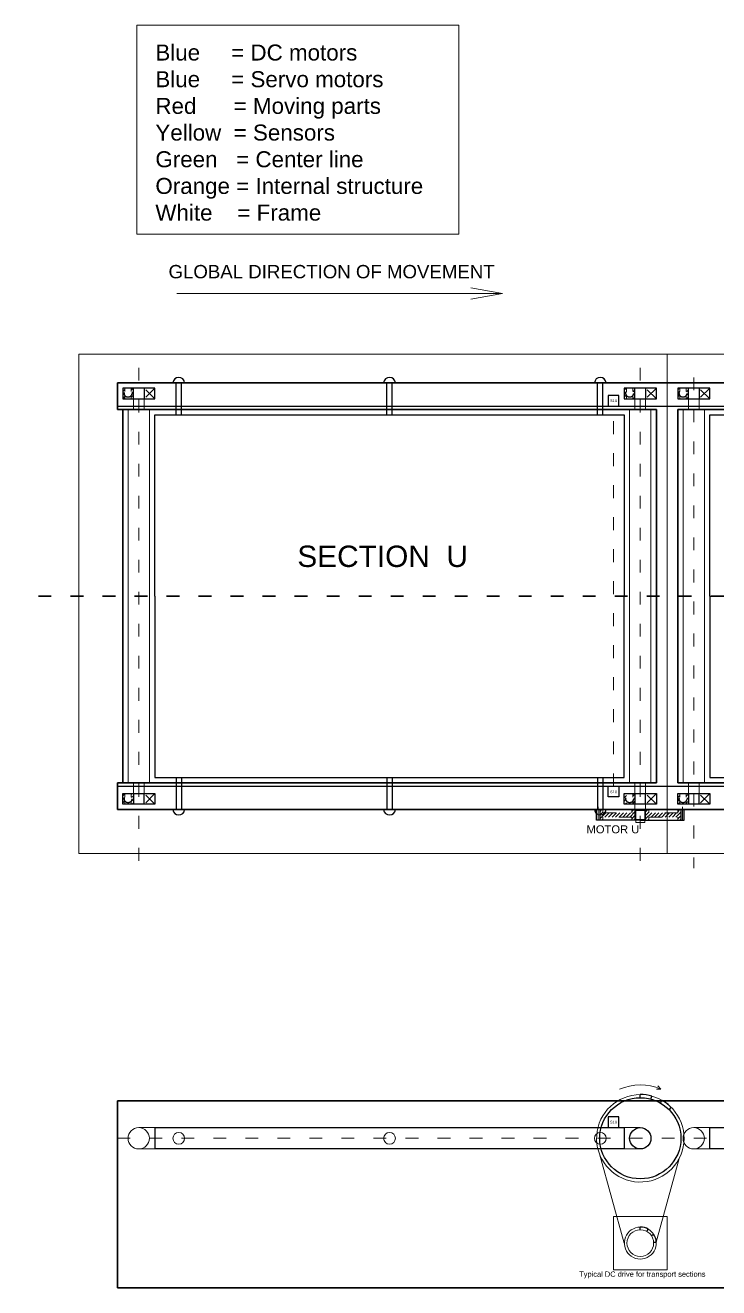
# Model space of a CAD drawing. Header units: millimetres. Extents: x 328 to 2445, y 474 to 1657.
# Drawn here: x 328 to 977, y 474 to 1657 of the extents above; entities that cross this region are included whole.
import ezdxf

# ---------------------------------------------------------------- set-up
doc = ezdxf.new("R2010")
doc.units = ezdxf.units.MM
doc.linetypes.add('ACAD_ISO03W100', pattern=[30, 12, -18])
for name, color, linetype, true_color in [('CENTERLINE', 7, 'Continuous', 0x58ba48), ('DC_MOTORS', 7, 'Continuous', 0x7aafdf), ('INTERNAL_STRUCTURE', 7, 'Continuous', 0xf8991e), ('MOVING_PARTS', 7, 'Continuous', 0xcd2027), ('SECTION_BOUNDARY', 7, 'Continuous', 0x7aafdf), ('SENSORS', 7, 'Continuous', 0xedee99)]:
    doc.layers.add(name, color=color, linetype=linetype, true_color=true_color)
doc.layers.add('FRAME', color=7, linetype='Continuous')
doc.layers.add('TEXT', color=7, linetype='Continuous')
doc.styles.get("Standard").update_dxf_attribs({"font": 'arial.ttf'})
pattern_1 = [(45, (-587.4137, -2201.1268), (-1.6613474, 1.6613474), [])]

msp = doc.modelspace()

# ---------------------------------------------------------------- hatches: boundary and pattern name
at = {"layer": 'DC_MOTORS', "linetype": 'ACAD_ISO03W100', "lineweight": 20, "true_color": 0x7aafdf}
h = msp.add_hatch(dxfattribs=at)
h.set_pattern_fill('ANSI31', color=143, scale=0.74)
h.set_pattern_definition(pattern_1)
h.paths.add_polyline_path([(899, 922.2), (896, 922.2), (896, 919.2), (870.8, 919.2, -0.248712), (866, 917.2), (866, 912.2), (869, 912.2), (869, 915.2), (896, 915.2), (896, 912.2), (899, 912.2)])
h.paths.add_polyline_path([(870.8, 919.2), (869, 919.2), (869, 922.2), (866, 922.2), (866, 917.2, 0.248712)], flags=17)
h = msp.add_hatch(dxfattribs=at)
h.set_pattern_fill('ANSI31', color=143, scale=0.74)
h.set_pattern_definition(pattern_1)
h.paths.add_polyline_path([(909, 922.2), (912, 922.2), (912, 919.2), (937.2, 919.2, 0.248712), (942, 917.2), (942, 912.2), (939, 912.2), (939, 915.2), (912, 915.2), (912, 912.2), (909, 912.2)])
h.paths.add_polyline_path([(937.2, 919.2), (939, 919.2), (939, 922.2), (942, 922.2), (942, 917.2, -0.248712)], flags=17)
at = {"layer": 'MOVING_PARTS', "lineweight": 20, "true_color": 0xcd2027}
h = msp.add_hatch(dxfattribs=at)
h.set_pattern_fill('ANSI31', color=242, scale=0.74)
h.set_pattern_definition(pattern_1)
h.paths.add_polyline_path([(421, 1317.2), (419, 1317.2), (419, 1315.2), (419, 1307.2), (421, 1307.2), (421, 1310.4, -0.136106), (420.5, 1312.2, -0.136106), (421, 1314)])
h.paths.add_polyline_path([(429, 1317.2), (427, 1317.2), (427, 1314, -0.136106), (427.5, 1312.2, -0.136106), (427, 1310.4), (427, 1307.2), (429, 1307.2)])
h.paths.add_polyline_path([(891, 1314), (891, 1317.2), (889, 1317.2), (889, 1315.2), (889, 1307.2), (891, 1307.2), (891, 1310.4, -0.136106), (890.5, 1312.2, -0.136106)])
h.paths.add_polyline_path([(899, 1317.2), (897, 1317.2), (897, 1314, -0.136106), (897.5, 1312.2, -0.136106), (897, 1310.4), (897, 1307.2), (899, 1307.2)])
h.paths.add_polyline_path([(940.5, 1312.2, -0.136106), (941, 1314), (941, 1317.2), (939, 1317.2), (939, 1315.2), (939, 1307.2), (941, 1307.2), (941, 1310.4, -0.136106)])
h.paths.add_polyline_path([(949, 1317.2), (947, 1317.2), (947, 1314, -0.136106), (947.5, 1312.2, -0.136106), (947, 1310.4), (947, 1307.2), (949, 1307.2)])
h.paths.add_polyline_path([(1700.5, 1312.2, -0.136106), (1701, 1314), (1701, 1317.2), (1699, 1317.2), (1699, 1315.2), (1699, 1307.2), (1701, 1307.2), (1701, 1310.4, -0.136106)])
h.paths.add_polyline_path([(1709, 1317.2), (1707, 1317.2), (1707, 1314, -0.136106), (1707.5, 1312.2, -0.136106), (1707, 1310.4), (1707, 1307.2), (1709, 1307.2)])
h.paths.add_polyline_path([(2171, 1310.4, -0.136106), (2170.5, 1312.2, -0.136106), (2171, 1314), (2171, 1317.2), (2169, 1317.2), (2169, 1315.2), (2169, 1307.2), (2171, 1307.2)])
h.paths.add_polyline_path([(2179, 1317.2), (2177, 1317.2), (2177, 1314, -0.136106), (2177.5, 1312.2, -0.136106), (2177, 1310.4), (2177, 1307.2), (2179, 1307.2)])
h = msp.add_hatch(dxfattribs=at)
h.set_pattern_fill('ANSI31', color=242, scale=0.74)
h.set_pattern_definition(pattern_1)
h.paths.add_polyline_path([(421, 927.2), (419, 927.2), (419, 929.2), (419, 937.2), (421, 937.2), (421, 934, 0.136106), (420.5, 932.2, 0.136106), (421, 930.4)])
h.paths.add_polyline_path([(429, 927.2), (427, 927.2), (427, 930.4, 0.136106), (427.5, 932.2, 0.136106), (427, 934), (427, 937.2), (429, 937.2)])
h.paths.add_polyline_path([(891, 930.4), (891, 927.2), (889, 927.2), (889, 929.2), (889, 937.2), (891, 937.2), (891, 934, 0.136106), (890.5, 932.2, 0.136106)])
h.paths.add_polyline_path([(899, 927.2), (897, 927.2), (897, 930.4, 0.136106), (897.5, 932.2, 0.136106), (897, 934), (897, 937.2), (899, 937.2)])
h.paths.add_polyline_path([(940.5, 932.2, 0.136106), (941, 930.4), (941, 927.2), (939, 927.2), (939, 929.2), (939, 937.2), (941, 937.2), (941, 934, 0.136106)])
h.paths.add_polyline_path([(949, 927.2), (947, 927.2), (947, 930.4, 0.136106), (947.5, 932.2, 0.136106), (947, 934), (947, 937.2), (949, 937.2)])
h.paths.add_polyline_path([(1700.5, 932.2, 0.136106), (1701, 930.4), (1701, 927.2), (1699, 927.2), (1699, 929.2), (1699, 937.2), (1701, 937.2), (1701, 934, 0.136106)])
h.paths.add_polyline_path([(1709, 927.2), (1707, 927.2), (1707, 930.4, 0.136106), (1707.5, 932.2, 0.136106), (1707, 934), (1707, 937.2), (1709, 937.2)])
h.paths.add_polyline_path([(2171, 934, 0.136106), (2170.5, 932.2, 0.136106), (2171, 930.4), (2171, 927.2), (2169, 927.2), (2169, 929.2), (2169, 937.2), (2171, 937.2)])
h.paths.add_polyline_path([(2179, 927.2), (2177, 927.2), (2177, 930.4, 0.136106), (2177.5, 932.2, 0.136106), (2177, 934), (2177, 937.2), (2179, 937.2)])

# ---------------------------------------------------------------- linework, layer by layer
at = {"color": 143, "lineweight": 20, "true_color": 0x7aafdf}
for p, q in [((774.8, 1405.8), (745.3, 1411.1)), ((469.6, 1405.8), (774.8, 1405.8)), ((774.8, 1405.8), (745.3, 1400.5))]:
    msp.add_line(p, q, dxfattribs=at)
at = {"lineweight": 20, "transparency": 33554495}
msp.add_lwpolyline([(432.1, 1461.6), (734, 1461.6), (734, 1657.2), (432.1, 1657.2)], close=True, dxfattribs=at)
at = {"layer": 'CENTERLINE', "color": 85, "linetype": 'ACAD_ISO03W100', "lineweight": 20, "true_color": 0x58ba48}
for p, q in [((434, 1336.3), (434, 867.2)), ((904, 1336.3), (904, 867.2)), ((954, 1327.2), (954, 867.2)), ((864.5, 924.9), (864.5, 908.3)), ((943.5, 924.9), (943.5, 908.3)), ((414, 614.2), (2204, 614.2))]:
    msp.add_line(p, q, dxfattribs=at)
at = {"layer": 'CENTERLINE', "color": 85, "linetype": 'ACAD_ISO03W100', "lineweight": 35, "true_color": 0x58ba48}
msp.add_line((2302.1, 1122.2), (327.7, 1122.2), dxfattribs=at)
at = {"layer": 'DC_MOTORS', "color": 143, "lineweight": 20, "true_color": 0x7aafdf}
for p, q in [((929, 947.2), (929, 881.1)), ((879, 541), (929, 541)), ((879, 491), (879, 541)), ((929, 541), (929, 491)), ((929, 491), (879, 491))]:
    msp.add_line(p, q, dxfattribs=at)
at = {"layer": 'DC_MOTORS', "color": 143, "lineweight": 30, "true_color": 0x7aafdf}
for p, q in [((863, 912.2), (863, 922.2)), ((904, 922.2), (863, 922.2)), ((904, 912.2), (863, 912.2)), ((866, 922.2), (866, 912.2)), ((904, 922.2), (945, 922.2)), ((904, 912.2), (945, 912.2)), ((942, 922.2), (942, 912.2)), ((945, 912.2), (945, 922.2))]:
    msp.add_line(p, q, dxfattribs=at)
at = {"layer": 'DC_MOTORS', "color": 143, "linetype": 'ACAD_ISO03W100', "lineweight": 20, "true_color": 0x7aafdf}
for p, q in [((869, 922.2), (869, 919.2)), ((869, 919.2), (896, 919.2)), ((896, 915.2), (869, 915.2)), ((869, 912.2), (869, 915.2)), ((896, 919.2), (896, 922.2)), ((896, 912.2), (896, 915.2)), ((899, 912.2), (896, 912.2)), ((899, 922.2), (899, 912.2)), ((899, 922.2), (899.7, 921.5)), ((899, 912.2), (899.8, 912.8)), ((899.7, 921.5), (899.8, 912.8)), ((899.7, 921.5), (904, 921.5)), ((899.8, 912.8), (904, 912.8)), ((899.8, 912.8), (899.8, 910.2)), ((908.3, 921.5), (904, 921.5)), ((908.2, 912.8), (904, 912.8)), ((908.3, 921.5), (908.2, 912.8)), ((909, 912.2), (908.2, 912.8)), ((908.2, 912.8), (908.2, 910.2)), ((909, 922.2), (908.3, 921.5)), ((909, 922.2), (909, 912.2)), ((909, 912.2), (912, 912.2)), ((912, 919.2), (912, 922.2)), ((939, 919.2), (912, 919.2)), ((912, 912.2), (912, 915.2)), ((912, 915.2), (939, 915.2)), ((939, 922.2), (939, 919.2)), ((939, 912.2), (939, 915.2)), ((899.8, 910.2), (904, 910.2)), ((908.2, 910.2), (904, 910.2))]:
    msp.add_line(p, q, dxfattribs=at)
at = {"layer": 'DC_MOTORS', "color": 242, "lineweight": 20, "true_color": 0xcd2027}
for p, q in [((899, 912.2), (899, 922.2)), ((904, 912.2), (899, 912.2)), ((904, 912.2), (909, 912.2)), ((909, 912.2), (909, 922.2))]:
    msp.add_line(p, q, dxfattribs=at)
at = {"layer": 'DC_MOTORS', "color": 85, "lineweight": 20, "true_color": 0x58ba48}
for q in [(920.5, 663.3), (919.2, 660.2)]:
    msp.add_line((923.2, 660.3), q, dxfattribs=at)
at = {"layer": 'DC_MOTORS', "color": 242, "lineweight": 30, "true_color": 0xcd2027}
for p, q in [((904, 652.2), (904, 655.2)), ((914, 650.8), (914.8, 653.7)), ((922.8, 647.1), (924.3, 649.7)), ((930.9, 641), (933, 643.1)), ((904, 528.5), (904, 531)), ((910.2, 526.8), (911.5, 529)), ((914.4, 523), (916.4, 524.4)), ((916.5, 516.8), (918.9, 517))]:
    msp.add_line(p, q, dxfattribs=at)
at = {"layer": 'DC_MOTORS', "color": 251, "lineweight": 20, "true_color": 0x636466}
for p, q in [((865.6, 599.8), (889, 516)), ((918.9, 517), (940.4, 595.2))]:
    msp.add_line(p, q, dxfattribs=at)
at = {"layer": 'DC_MOTORS', "color": 143, "lineweight": 30, "true_color": 0x7aafdf}
msp.add_circle((904, 614.2), 38, dxfattribs=at)
at = {"layer": 'DC_MOTORS', "color": 143, "lineweight": 20, "true_color": 0x7aafdf}
msp.add_circle((904, 516), 12.5, dxfattribs=at)
at = {"layer": 'DC_MOTORS', "color": 85, "lineweight": 20, "true_color": 0x58ba48}
msp.add_arc((904, 614.2), 50, 67.4038, 112.9768, dxfattribs=at)
at = {"layer": 'DC_MOTORS', "color": 143, "lineweight": 20, "true_color": 0x7aafdf}
for centre, radius, start, end in [((904, 614.2), 41, 90, 74.7392), ((904, 516), 15, 90, 3.9679), ((904, 516), 15, 33.9556, 60.0122)]:
    msp.add_arc(centre, radius, start, end, dxfattribs=at)
at = {"layer": 'DC_MOTORS', "color": 242, "lineweight": 30, "true_color": 0xcd2027}
for centre, radius, start, end in [((904, 614.2), 41, 74.7392, 90), ((904, 614.2), 41, 44.9882, 60.249), ((904, 516), 15, 60.0122, 90), ((904, 516), 15, 3.9679, 33.9556)]:
    msp.add_arc(centre, radius, start, end, dxfattribs=at)
at = {"layer": 'FRAME', "lineweight": 35}
for p, q in [((414, 1322.2), (414, 1297.2)), ((1746, 1322.2), (414, 1322.2)), ((414, 1297.2), (919, 1297.2)), ((419, 1122.2), (419, 1297.2)), ((919, 1297.2), (919, 1122.2)), ((939, 1297.2), (1639, 1297.2)), ((939, 1122.2), (939, 1297.2)), ((419, 1122.2), (419, 947.2)), ((919, 947.2), (919, 1122.2)), ((939, 1122.2), (939, 947.2)), ((414, 947.2), (919, 947.2)), ((414, 922.2), (414, 947.2)), ((939, 947.2), (1639, 947.2)), ((929, 922.2), (414, 922.2)), ((1754, 922.2), (929, 922.2)), ((414, 649.2), (414, 474.2)), ((414, 649.2), (2204, 649.2)), ((414, 474.2), (2204, 474.2))]:
    msp.add_line(p, q, dxfattribs=at)
at = {"layer": 'FRAME', "lineweight": 25}
for p, q in [((414, 1300.2), (1754, 1300.2)), ((414, 944.2), (1754, 944.2))]:
    msp.add_line(p, q, dxfattribs=at)
at = {"layer": 'INTERNAL_STRUCTURE', "color": 30, "lineweight": 25, "true_color": 0xf8991e}
for p, q in [((466, 1322.2), (477, 1322.2)), ((469, 1292.2), (469, 1322.2)), ((474, 1292.2), (474, 1322.2)), ((663.5, 1322.2), (674.5, 1322.2)), ((666.5, 1292.2), (666.5, 1322.2)), ((671.5, 1292.2), (671.5, 1322.2)), ((861, 1322.2), (872, 1322.2)), ((864, 1292.2), (864, 1322.2)), ((869, 1292.2), (869, 1322.2)), ((449, 1122.2), (449, 1292.2)), ((449, 1292.2), (889, 1292.2)), ((889, 1292.2), (889, 1122.2)), ((969, 1122.2), (969, 1292.2)), ((969, 1292.2), (1609, 1292.2)), ((449, 1122.2), (449, 952.2)), ((889, 952.2), (889, 1122.2)), ((969, 1122.2), (969, 952.2)), ((449, 952.2), (889, 952.2)), ((469, 952.2), (469, 922.2)), ((474, 952.2), (474, 922.2)), ((666.5, 952.2), (666.5, 922.2)), ((671.5, 952.2), (671.5, 922.2)), ((864, 952.2), (864, 922.2)), ((869, 952.2), (869, 922.2)), ((969, 952.2), (1609, 952.2)), ((466, 922.2), (477, 922.2)), ((663.5, 922.2), (674.5, 922.2)), ((861, 922.2), (872, 922.2)), ((449, 624.2), (449, 604.2)), ((449, 624.2), (889, 624.2)), ((889, 624.2), (889, 604.2)), ((969, 624.2), (1609, 624.2)), ((969, 604.2), (969, 624.2)), ((889, 604.2), (449, 604.2)), ((1609, 604.2), (969, 604.2))]:
    msp.add_line(p, q, dxfattribs=at)
at = {"layer": 'INTERNAL_STRUCTURE', "color": 30, "lineweight": 20, "true_color": 0xf8991e}
for centre in [(471.5, 614.2), (669, 614.2), (866.5, 614.2)]:
    msp.add_circle(centre, 5.5, dxfattribs=at)
at = {"layer": 'INTERNAL_STRUCTURE', "color": 30, "lineweight": 25, "true_color": 0xf8991e}
for centre, start, end in [((471.5, 1321.7), 5.1944, 174.8056), ((669, 1321.7), 5.1944, 174.8056), ((866.5, 1321.7), 5.1944, 174.8056), ((471.5, 922.7), 185.1944, 354.8056), ((669, 922.7), 185.1944, 354.8056), ((866.5, 922.7), 185.1944, 354.8056)]:
    msp.add_arc(centre, 5.52, start, end, dxfattribs=at)
at = {"layer": 'MOVING_PARTS', "color": 242, "lineweight": 30, "true_color": 0xcd2027}
for p, q in [((449, 1317.2), (419, 1317.2)), ((419, 1317.2), (419, 1307.2)), ((429, 1307.2), (429, 1317.2)), ((439, 1317.2), (439, 1307.2)), ((449, 1307.2), (449, 1317.2)), ((919, 1317.2), (889, 1317.2)), ((889, 1317.2), (889, 1307.2)), ((899, 1307.2), (899, 1317.2)), ((909, 1317.2), (909, 1307.2)), ((919, 1307.2), (919, 1317.2)), ((969, 1317.2), (939, 1317.2)), ((939, 1317.2), (939, 1307.2)), ((949, 1307.2), (949, 1317.2)), ((959, 1317.2), (959, 1307.2)), ((969, 1307.2), (969, 1317.2)), ((419, 1307.2), (449, 1307.2)), ((889, 1307.2), (919, 1307.2)), ((939, 1307.2), (969, 1307.2)), ((419, 927.2), (419, 937.2)), ((419, 937.2), (449, 937.2)), ((429, 937.2), (429, 927.2)), ((439, 927.2), (439, 937.2)), ((449, 937.2), (449, 927.2)), ((889, 927.2), (889, 937.2)), ((889, 937.2), (919, 937.2)), ((899, 937.2), (899, 927.2)), ((909, 927.2), (909, 937.2)), ((919, 937.2), (919, 927.2)), ((939, 927.2), (939, 937.2)), ((939, 937.2), (969, 937.2)), ((949, 937.2), (949, 927.2)), ((959, 927.2), (959, 937.2)), ((969, 937.2), (969, 927.2)), ((449, 927.2), (419, 927.2)), ((919, 927.2), (889, 927.2)), ((969, 927.2), (939, 927.2))]:
    msp.add_line(p, q, dxfattribs=at)
at = {"layer": 'MOVING_PARTS', "color": 242, "linetype": 'ACAD_ISO03W100', "lineweight": 20, "true_color": 0xcd2027}
for p, q in [((419, 1317.2), (421, 1317.2)), ((421, 1317.2), (421, 1314)), ((429, 1317.2), (427, 1317.2)), ((427, 1317.2), (427, 1314)), ((449, 1307.2), (439, 1317.2)), ((449, 1317.2), (439, 1307.2)), ((889, 1317.2), (889, 1315.2)), ((889, 1317.2), (891, 1317.2)), ((891, 1317.2), (891, 1314)), ((899, 1317.2), (897, 1317.2)), ((897, 1317.2), (897, 1314)), ((919, 1307.2), (909, 1317.2)), ((919, 1317.2), (909, 1307.2)), ((939, 1317.2), (939, 1315.2)), ((939, 1317.2), (941, 1317.2)), ((941, 1317.2), (941, 1314)), ((949, 1317.2), (947, 1317.2)), ((947, 1317.2), (947, 1314)), ((969, 1307.2), (959, 1317.2)), ((969, 1317.2), (959, 1307.2)), ((421, 1310.4), (421, 1307.2)), ((427, 1310.4), (427, 1307.2)), ((889, 1307.2), (889, 1309.2)), ((891, 1310.4), (891, 1307.2)), ((897, 1310.4), (897, 1307.2)), ((939, 1307.2), (939, 1309.2)), ((941, 1310.4), (941, 1307.2)), ((947, 1310.4), (947, 1307.2)), ((419, 937.2), (419, 935.2)), ((421, 934), (421, 937.2)), ((427, 934), (427, 937.2)), ((449, 937.2), (439, 927.2)), ((449, 927.2), (439, 937.2)), ((897, 934), (897, 937.2)), ((919, 937.2), (909, 927.2)), ((919, 927.2), (909, 937.2)), ((939, 937.2), (939, 935.2)), ((941, 934), (941, 937.2)), ((947, 934), (947, 937.2)), ((969, 937.2), (959, 927.2)), ((969, 927.2), (959, 937.2)), ((419, 927.2), (419, 929.2)), ((419, 927.2), (421, 927.2)), ((421, 927.2), (421, 930.4)), ((427, 927.2), (427, 930.4)), ((429, 927.2), (427, 927.2)), ((897, 927.2), (897, 930.4)), ((899, 927.2), (897, 927.2)), ((939, 927.2), (939, 929.2)), ((939, 927.2), (941, 927.2)), ((941, 927.2), (941, 930.4)), ((947, 927.2), (947, 930.4)), ((949, 927.2), (947, 927.2))]:
    msp.add_line(p, q, dxfattribs=at)
at = {"layer": 'MOVING_PARTS', "color": 242, "lineweight": 20, "true_color": 0xcd2027}
for p, q in [((429, 1307.2), (429, 1317.2)), ((429, 1317.2), (439, 1317.2)), ((429, 1317.2), (439, 1317.2)), ((439, 1317.2), (439, 1307.2)), ((899, 1307.2), (899, 1317.2)), ((899, 1317.2), (909, 1317.2)), ((899, 1317.2), (909, 1317.2)), ((909, 1317.2), (909, 1307.2)), ((949, 1307.2), (949, 1317.2)), ((949, 1317.2), (959, 1317.2)), ((949, 1317.2), (959, 1317.2)), ((959, 1317.2), (959, 1307.2)), ((429, 1297.2), (429, 1307.2)), ((439, 1307.2), (439, 1297.2)), ((899, 1297.2), (899, 1307.2)), ((909, 1307.2), (909, 1297.2)), ((949, 1297.2), (949, 1307.2)), ((959, 1307.2), (959, 1297.2)), ((424, 1122.2), (424, 1297.2)), ((424, 1297.2), (444, 1297.2)), ((444, 1297.2), (444, 1122.2)), ((894, 1122.2), (894, 1297.2)), ((894, 1297.2), (914, 1297.2)), ((914, 1297.2), (914, 1122.2)), ((944, 1122.2), (944, 1297.2)), ((944, 1297.2), (964, 1297.2)), ((964, 1297.2), (964, 1122.2)), ((424, 1122.2), (424, 947.2)), ((444, 947.2), (444, 1122.2)), ((894, 1122.2), (894, 947.2)), ((914, 947.2), (914, 1122.2)), ((944, 1122.2), (944, 947.2)), ((964, 947.2), (964, 1122.2)), ((424, 947.2), (444, 947.2)), ((429, 947.2), (429, 937.2)), ((439, 937.2), (439, 947.2)), ((894, 947.2), (914, 947.2)), ((899, 947.2), (899, 937.2)), ((909, 937.2), (909, 947.2)), ((944, 947.2), (964, 947.2)), ((949, 947.2), (949, 937.2)), ((959, 937.2), (959, 947.2)), ((429, 937.2), (429, 927.2)), ((439, 927.2), (439, 937.2)), ((899, 937.2), (899, 927.2)), ((909, 927.2), (909, 937.2)), ((949, 937.2), (949, 927.2)), ((959, 927.2), (959, 937.2)), ((429, 927.2), (439, 927.2)), ((429, 927.2), (439, 927.2)), ((899, 927.2), (909, 927.2)), ((899, 927.2), (909, 927.2)), ((899, 927.2), (899, 922.2)), ((909, 922.2), (909, 927.2)), ((949, 927.2), (959, 927.2)), ((949, 927.2), (959, 927.2))]:
    msp.add_line(p, q, dxfattribs=at)
at = {"layer": 'MOVING_PARTS', "color": 8, "lineweight": 20}
for p, q in [((904, 624.2), (434, 624.2)), ((1624, 624.2), (954, 624.2)), ((434, 604.2), (903.4, 604.2)), ((954, 604.2), (1624, 604.2))]:
    msp.add_line(p, q, dxfattribs=at)
at = {"layer": 'MOVING_PARTS', "color": 143, "lineweight": 25, "true_color": 0x7aafdf}
msp.add_line((904, 614.2), (904, 614.2), dxfattribs=at)
at = {"layer": 'MOVING_PARTS', "color": 242, "linetype": 'ACAD_ISO03W100', "lineweight": 30, "true_color": 0xcd2027}
for centre in [(424, 1312.2), (894, 1312.2), (944, 1312.2), (424, 932.2), (894, 932.2), (944, 932.2)]:
    msp.add_circle(centre, 3.5, dxfattribs=at)
at = {"layer": 'MOVING_PARTS', "color": 242, "lineweight": 20, "true_color": 0xcd2027}
for centre, radius in [((434, 614.2), 9.98), ((954, 614.2), 10)]:
    msp.add_circle(centre, radius, dxfattribs=at)
at = {"layer": 'MOVING_PARTS', "color": 242, "lineweight": 30, "true_color": 0xcd2027}
msp.add_circle((904, 614.2), 10, dxfattribs=at)
at = {"layer": 'SECTION_BOUNDARY', "color": 143, "lineweight": 20, "true_color": 0x7aafdf}
for p, q in [((377.8, 881.1), (377.8, 1348.9)), ((377.8, 1348.9), (929, 1348.9)), ((929, 1348.9), (929, 947.2)), ((929, 1348.9), (1689, 1348.9)), ((929, 881.1), (377.8, 881.1)), ((1689, 881.1), (929, 881.1))]:
    msp.add_line(p, q, dxfattribs=at)
at = {"layer": 'SENSORS', "color": 61, "lineweight": 30, "true_color": 0xedee99}
for p, q in [((884, 1310.2), (874, 1310.2)), ((874, 1310.2), (874, 1300.2)), ((884, 1300.2), (884, 1310.2)), ((874, 1300.2), (884, 1300.2)), ((874, 1300.2), (879, 1300.2)), ((874, 934.2), (874, 944.2)), ((874, 944.2), (884, 944.2)), ((884, 944.2), (884, 934.2)), ((884, 934.2), (874, 934.2)), ((884, 634.2), (874, 634.2)), ((874, 634.2), (874, 624.2)), ((884, 624.2), (884, 634.2)), ((874, 624.2), (884, 624.2))]:
    msp.add_line(p, q, dxfattribs=at)
at = {"layer": 'SENSORS', "color": 6, "linetype": 'ACAD_ISO03W100', "lineweight": 20}
msp.add_line((879, 944.2), (879, 1300.2), dxfattribs=at)

# ---------------------------------------------------------------- texts
at = {"layer": 'TEXT', "lineweight": 20}
for s, width, heights, insert, char_height, attachment_point in [('{\\C143;\\c14659450;Blue     = }DC motors\\P{\\C159;\\c7222306;Blue}     = Servo motors^J{\\C1;Red      = }Moving parts^J{\\C51;\\c8516343;Yellow  = }Sensors{\\C51;\\c8516343;^J\\C114;\\c4758291;Green}   = Center line\\P{\\C30;\\c2005496;Orange} = Internal structure^JWhite    = Frame', 294.229, [170], (449.6, 1639.2), 15, 1), ('{\\C256;GLOBAL DIRECTION OF MOVEMENT}', 308.558, [0], (461.9, 1432.6), 12.5, 1), ('{\\C256;S1U}', 10, [0], (875.6, 1306.7), 2.5, 1), ('{\\C7;SECTION  U}', 158.169, [30.3], (582.6, 1169.6), 20, 1), ('S1U', 10, [0], (875.6, 937.6), 2.5, 7), ('MOTOR U', 50.414, [0], (853.6, 907.5), 7.5, 1), ('S1U', 10, [0], (875.6, 630.7), 2.5, 1), ('{\\H2x;\\C256;Typical DC drive for transport sections}', 122.534, [10.8], (846.7, 489.4), 2.5, 1)]:
    msp.add_mtext_dynamic_manual_height_columns(s, width=width, gutter_width=12.5, heights=heights, dxfattribs=dict(at, insert=insert, char_height=char_height, attachment_point=attachment_point))

doc.saveas('drawing.dxf')
